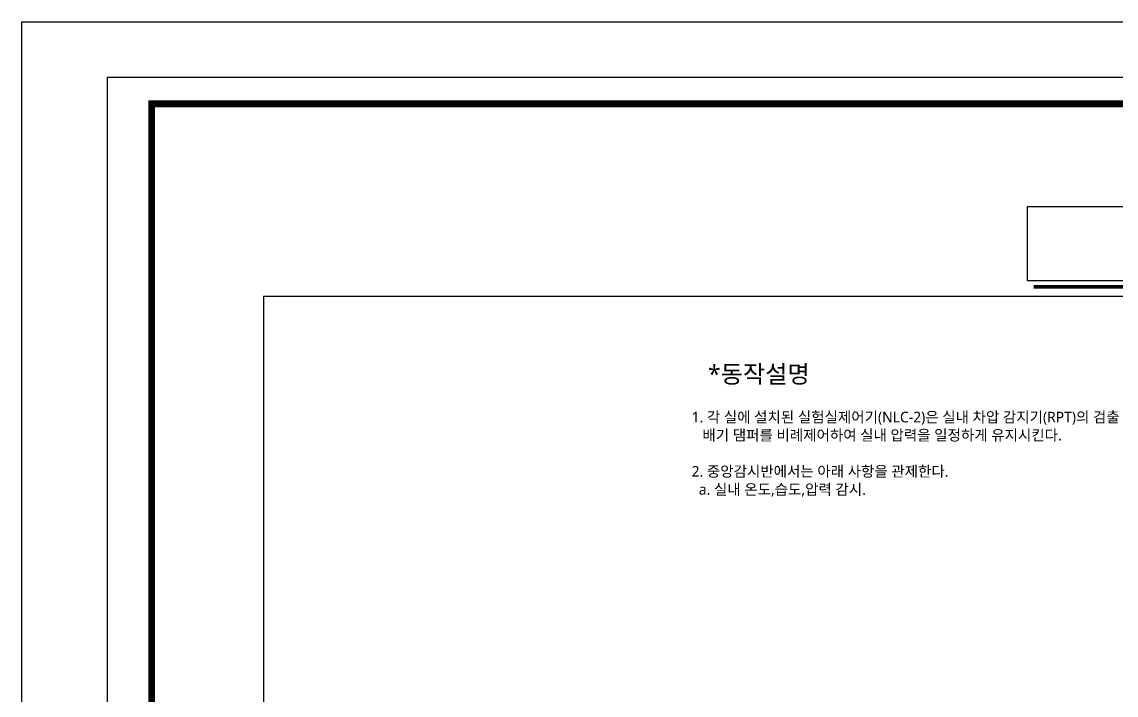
# Model space of a CAD drawing. Header units: millimetres. Extents: x -86 to 11742, y 5229 to 11464.
# Drawn here: x 10059.9 to 10368.3, y 5633.4 to 5823.3 of the extents above; entities that cross this region are included whole.
import ezdxf
from ezdxf.enums import TextEntityAlignment as Align

# ---------------------------------------------------------------- set-up
doc = ezdxf.new("R2010")
doc.units = ezdxf.units.MM
doc.header["$LTSCALE"] = 5
doc.layers.add('AUTO', color=7, linetype='CONTINUOUS')
doc.layers.add('FORM', color=7, linetype='CONTINUOUS')
doc.styles.add('QQ', font='MALGUN.TTF.TTF')

# ---------------------------------------------------------------- blocks, each defined once
blk = doc.blocks.new('form')
at = {"layer": 'AUTO'}
for p, q in [((-24.08, 578.4), (816.92, 578.4)), ((-24.08, -15.6), (-24.08, 578.4))]:
    blk.add_line(p, q, dxfattribs=at)
at = {"layer": 'FORM', "color": 3}
blk.add_lwpolyline([(0, 562.79), (792.83, 562.79), (792.83, 0), (0, 0)], close=True, dxfattribs=at)
at = {"layer": 'FORM', "color": 2, "const_width": 1.94}
blk.add_lwpolyline([(12.48, 6.47), (12.48, 555.28), (781.78, 555.28), (781.78, 6.47)], close=True, dxfattribs=at)

msp = doc.modelspace()

# ---------------------------------------------------------------- linework, layer by layer
at = {"layer": 'AUTO', "color": 7}
for p, q in [((10540.03, 5771.16), (10343.23, 5771.16)), ((10343.23, 5771.16), (10343.23, 5750.36)), ((10343.23, 5750.36), (10540.03, 5750.36))]:
    msp.add_line(p, q, dxfattribs=at)
at = {"layer": 'AUTO', "color": 2}
for q in [(10754.98, 5745.96), (10127.98, 5280.46)]:
    msp.add_line((10127.98, 5745.96), q, dxfattribs=at)
at = {"layer": 'AUTO', "color": 7, "const_width": 1}
msp.add_lwpolyline([(10344.99, 5748.59), (10541.79, 5748.59), (10541.79, 5769.39)], dxfattribs=at)

# ---------------------------------------------------------------- block references
at = {"layer": 'AUTO', "xscale": 0.999994771384126, "yscale": 0.999994771384126, "zscale": 0.999994771384126}
msp.add_blockref('form', (10083.99, 5244.93), dxfattribs=at)

# ---------------------------------------------------------------- texts
at = {"layer": 'AUTO', "color": 171, "style": 'QQ'}
msp.add_text('*동작설명', height=5, dxfattribs=at).set_placement((10267.59, 5724.04), align=Align.MIDDLE)
at = {"layer": 'AUTO', "style": 'QQ'}
for s, p in [('1. 각 실에 설치된 실험실제어기(NLC-2)은 실내 차압 감지기(RPT)의 검출 압력에 따라', (10248.64, 5710.35)), ('   배기 댐퍼를 비례제어하여 실내 압력을 일정하게 유지시킨다.', (10248.64, 5705.25)), ('2. 중앙감시반에서는 아래 사항을 관제한다.', (10248.64, 5695.05)), ('  a. 실내 온도,습도,압력 감시.', (10248.64, 5689.95))]:
    msp.add_text(s, height=3, dxfattribs=at).set_placement(p)

doc.saveas('drawing.dxf')
